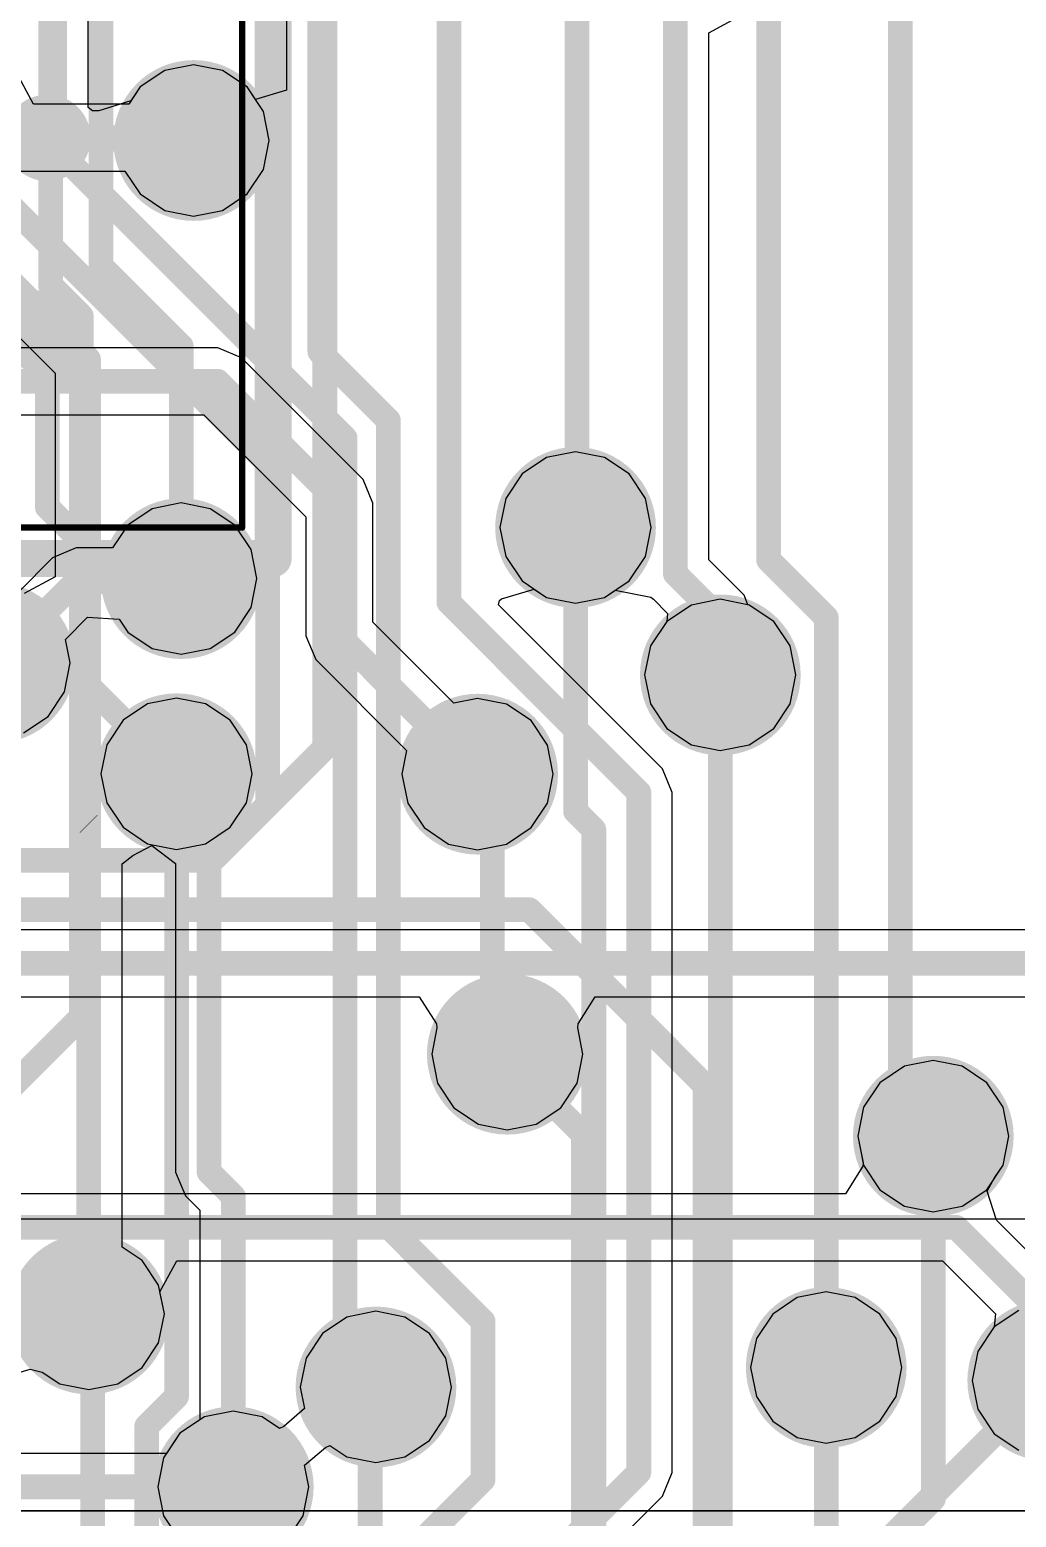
# Model space of a CAD drawing. Header units: millimetres. Extents: x 3.1 to 4.26, y 1.5 to 2.82.
# Drawn here: x 3.9586 to 4.1181, y 1.7864 to 2.0269 of the extents above; entities that cross this region are included whole.
import ezdxf

# ---------------------------------------------------------------- set-up
doc = ezdxf.new("R2010")
doc.units = ezdxf.units.MM
doc.header["$MEASUREMENT"] = 0
for name, color, linetype in [('BottomLayer', 5, 'Continuous'), ('BottomSolder', 6, 'Continuous'), ('Mechanical13', 56, 'Continuous'), ('MidLayer1', 16, 'Continuous'), ('MidLayer2', 76, 'Continuous'), ('TopLayer', 1, 'Continuous'), ('TopOverlay', 2, 'Continuous'), ('TopPaste', 8, 'Continuous'), ('TopSolder', 216, 'Continuous'), ('ViaHoleLayer', 16, 'Continuous')]:
    doc.layers.add(name, color=color, linetype=linetype)

# ---------------------------------------------------------------- blocks, each defined once
blk = doc.blocks.new('21_0735_MXM_9')
at = {"layer": 'TopLayer'}
h = blk.add_hatch(color=1, dxfattribs=at)
edge = h.paths.add_edge_path()
edge.add_arc((-0.125984, -0.125984), 0.007, 0, 360)
h = blk.add_hatch(color=1, dxfattribs=at)
edge = h.paths.add_edge_path()
edge.add_arc((-0.094488, -0.125984), 0.007, 0, 360)
at = {"layer": 'TopPaste'}
h = blk.add_hatch(color=8, dxfattribs=at)
edge = h.paths.add_edge_path()
edge.add_arc((-0.125984, -0.125984), 0.007, 0, 360)
h = blk.add_hatch(color=8, dxfattribs=at)
edge = h.paths.add_edge_path()
edge.add_arc((-0.094488, -0.125984), 0.007, 0, 360)
at = {"layer": 'TopSolder'}
h = blk.add_hatch(color=216, dxfattribs=at)
edge = h.paths.add_edge_path()
edge.add_arc((-0.125984, -0.125984), 0.007, 0, 360)
h = blk.add_hatch(color=216, dxfattribs=at)
edge = h.paths.add_edge_path()
edge.add_arc((-0.094488, -0.125984), 0.007, 0, 360)
at = {"layer": 'Mechanical13', "const_width": 0.001}
for points in [[(-0.1575, 0.1575), (-0.1575, -0.1575)], [(-0.1575, -0.1575), (0.1575, -0.1575)]]:
    blk.add_lwpolyline(points, dxfattribs=at)
at = {"layer": 'Mechanical13', "const_width": 0.0005}
blk.add_lwpolyline([(-0.15775, -0.1575, 1), (-0.15725, -0.1575, 1)], format="xyb", close=True, dxfattribs=at)
blk.add_lwpolyline([(-0.15775, -0.1575, 1), (-0.15725, -0.1575, 1)], format="xyb", close=True, dxfattribs=at)
at = {"layer": 'TopOverlay', "const_width": 0.006}
for points in [[(-0.1625, 0.1625), (-0.1625, -0.1625)], [(-0.1625, -0.1625), (0.1625, -0.1625)]]:
    blk.add_lwpolyline(points, dxfattribs=at)
at = {"layer": 'TopOverlay', "const_width": 0.003}
blk.add_lwpolyline([(-0.164, -0.1625, 1), (-0.161, -0.1625, 1)], format="xyb", close=True, dxfattribs=at)
blk.add_lwpolyline([(-0.164, -0.1625, 1), (-0.161, -0.1625, 1)], format="xyb", close=True, dxfattribs=at)

msp = doc.modelspace()

# ---------------------------------------------------------------- hatches: boundary and pattern name
at = {"layer": 'BottomLayer'}
h = msp.add_hatch(color=5, dxfattribs=at)
edge = h.paths.add_edge_path()
edge.add_arc((3.98508, 2.00903), 0.009, 0, 360)
h = msp.add_hatch(color=5, dxfattribs=at)
edge = h.paths.add_edge_path()
edge.add_arc((4.04685, 1.94646), 0.009, 0, 360)
h = msp.add_hatch(color=5, dxfattribs=at)
edge = h.paths.add_edge_path()
edge.add_arc((3.98307, 1.93819), 0.009, 0, 360)
h = msp.add_hatch(color=5, dxfattribs=at)
edge = h.paths.add_edge_path()
edge.add_arc((3.9529, 1.92455), 0.009, 0, 360)
h = msp.add_hatch(color=5, dxfattribs=at)
edge = h.paths.add_edge_path()
edge.add_arc((4.07027, 1.92262), 0.009, 0, 360)
h = msp.add_hatch(color=5, dxfattribs=at)
edge = h.paths.add_edge_path()
edge.add_arc((3.98231, 1.90664), 0.009, 0, 360)
h = msp.add_hatch(color=5, dxfattribs=at)
edge = h.paths.add_edge_path()
edge.add_arc((4.03101, 1.90657), 0.009, 0, 360)
h = msp.add_hatch(color=5, dxfattribs=at)
edge = h.paths.add_edge_path()
edge.add_arc((4.03581, 1.86129), 0.009, 0, 360)
h = msp.add_hatch(color=5, dxfattribs=at)
edge = h.paths.add_edge_path()
edge.add_arc((4.10472, 1.84803), 0.009, 0, 360)
h = msp.add_hatch(color=5, dxfattribs=at)
edge = h.paths.add_edge_path()
edge.add_arc((3.96811, 1.81929), 0.009, 0, 360)
h = msp.add_hatch(color=5, dxfattribs=at)
edge = h.paths.add_edge_path()
edge.add_arc((4.0874, 1.81063), 0.009, 0, 360)
h = msp.add_hatch(color=5, dxfattribs=at)
edge = h.paths.add_edge_path()
edge.add_arc((4.01457, 1.80748), 0.009, 0, 360)
h = msp.add_hatch(color=5, dxfattribs=at)
edge = h.paths.add_edge_path()
edge.add_arc((4.12323, 1.80855), 0.009, 0, 360)
h = msp.add_hatch(color=5, dxfattribs=at)
edge = h.paths.add_edge_path()
edge.add_arc((3.99149, 1.79134), 0.009, 0, 360)
at = {"layer": 'BottomSolder'}
h = msp.add_hatch(color=6, dxfattribs=at)
edge = h.paths.add_edge_path()
edge.add_arc((3.98508, 2.00903), 0.013, 0, 360)
h = msp.add_hatch(color=6, dxfattribs=at)
edge = h.paths.add_edge_path()
edge.add_arc((4.04685, 1.94646), 0.013, 0, 360)
h = msp.add_hatch(color=6, dxfattribs=at)
edge = h.paths.add_edge_path()
edge.add_arc((3.98307, 1.93819), 0.013, 0, 360)
h = msp.add_hatch(color=6, dxfattribs=at)
edge = h.paths.add_edge_path()
edge.add_arc((3.9529, 1.92455), 0.013, 0, 360)
h = msp.add_hatch(color=6, dxfattribs=at)
edge = h.paths.add_edge_path()
edge.add_arc((4.07027, 1.92262), 0.013, 0, 360)
h = msp.add_hatch(color=6, dxfattribs=at)
edge = h.paths.add_edge_path()
edge.add_arc((3.98231, 1.90664), 0.013, 0, 360)
h = msp.add_hatch(color=6, dxfattribs=at)
edge = h.paths.add_edge_path()
edge.add_arc((4.03101, 1.90657), 0.013, 0, 360)
h = msp.add_hatch(color=6, dxfattribs=at)
edge = h.paths.add_edge_path()
edge.add_arc((4.03581, 1.86129), 0.013, 0, 360)
h = msp.add_hatch(color=6, dxfattribs=at)
edge = h.paths.add_edge_path()
edge.add_arc((4.10472, 1.84803), 0.013, 0, 360)
h = msp.add_hatch(color=6, dxfattribs=at)
edge = h.paths.add_edge_path()
edge.add_arc((3.96811, 1.81929), 0.013, 0, 360)
h = msp.add_hatch(color=6, dxfattribs=at)
edge = h.paths.add_edge_path()
edge.add_arc((4.0874, 1.81063), 0.013, 0, 360)
h = msp.add_hatch(color=6, dxfattribs=at)
edge = h.paths.add_edge_path()
edge.add_arc((4.12323, 1.80855), 0.013, 0, 360)
h = msp.add_hatch(color=6, dxfattribs=at)
edge = h.paths.add_edge_path()
edge.add_arc((4.01457, 1.80748), 0.013, 0, 360)
h = msp.add_hatch(color=6, dxfattribs=at)
edge = h.paths.add_edge_path()
edge.add_arc((3.99149, 1.79134), 0.013, 0, 360)
at = {"layer": 'MidLayer1'}
h = msp.add_hatch(color=16, dxfattribs=at)
edge = h.paths.add_edge_path()
edge.add_arc((3.98508, 2.00903), 0.009, 0, 360)
h = msp.add_hatch(color=16, dxfattribs=at)
edge = h.paths.add_edge_path()
edge.add_arc((4.04685, 1.94646), 0.009, 0, 360)
h = msp.add_hatch(color=16, dxfattribs=at)
edge = h.paths.add_edge_path()
edge.add_arc((3.98307, 1.93819), 0.009, 0, 360)
h = msp.add_hatch(color=16, dxfattribs=at)
edge = h.paths.add_edge_path()
edge.add_arc((3.9529, 1.92455), 0.009, 0, 360)
h = msp.add_hatch(color=16, dxfattribs=at)
edge = h.paths.add_edge_path()
edge.add_arc((4.07027, 1.92262), 0.009, 0, 360)
h = msp.add_hatch(color=16, dxfattribs=at)
edge = h.paths.add_edge_path()
edge.add_arc((3.98231, 1.90664), 0.009, 0, 360)
h = msp.add_hatch(color=16, dxfattribs=at)
edge = h.paths.add_edge_path()
edge.add_arc((4.03101, 1.90657), 0.009, 0, 360)
h = msp.add_hatch(color=16, dxfattribs=at)
edge = h.paths.add_edge_path()
edge.add_arc((4.03581, 1.86129), 0.009, 0, 360)
h = msp.add_hatch(color=16, dxfattribs=at)
edge = h.paths.add_edge_path()
edge.add_arc((4.10472, 1.84803), 0.009, 0, 360)
h = msp.add_hatch(color=16, dxfattribs=at)
edge = h.paths.add_edge_path()
edge.add_arc((3.96811, 1.81929), 0.009, 0, 360)
h = msp.add_hatch(color=16, dxfattribs=at)
edge = h.paths.add_edge_path()
edge.add_arc((4.0874, 1.81063), 0.009, 0, 360)
h = msp.add_hatch(color=16, dxfattribs=at)
edge = h.paths.add_edge_path()
edge.add_arc((4.01457, 1.80748), 0.009, 0, 360)
h = msp.add_hatch(color=16, dxfattribs=at)
edge = h.paths.add_edge_path()
edge.add_arc((4.12323, 1.80855), 0.009, 0, 360)
h = msp.add_hatch(color=16, dxfattribs=at)
edge = h.paths.add_edge_path()
edge.add_arc((3.99149, 1.79134), 0.009, 0, 360)
at = {"layer": 'MidLayer2'}
h = msp.add_hatch(color=76, dxfattribs=at)
edge = h.paths.add_edge_path()
edge.add_arc((3.98508, 2.00903), 0.009, 0, 360)
h = msp.add_hatch(color=76, dxfattribs=at)
edge = h.paths.add_edge_path()
edge.add_arc((4.04685, 1.94646), 0.009, 0, 360)
h = msp.add_hatch(color=76, dxfattribs=at)
edge = h.paths.add_edge_path()
edge.add_arc((3.98307, 1.93819), 0.009, 0, 360)
h = msp.add_hatch(color=76, dxfattribs=at)
edge = h.paths.add_edge_path()
edge.add_arc((3.9529, 1.92455), 0.009, 0, 360)
h = msp.add_hatch(color=76, dxfattribs=at)
edge = h.paths.add_edge_path()
edge.add_arc((4.07027, 1.92262), 0.009, 0, 360)
h = msp.add_hatch(color=76, dxfattribs=at)
edge = h.paths.add_edge_path()
edge.add_arc((3.98231, 1.90664), 0.009, 0, 360)
h = msp.add_hatch(color=76, dxfattribs=at)
edge = h.paths.add_edge_path()
edge.add_arc((4.03101, 1.90657), 0.009, 0, 360)
h = msp.add_hatch(color=76, dxfattribs=at)
edge = h.paths.add_edge_path()
edge.add_arc((4.03581, 1.86129), 0.009, 0, 360)
h = msp.add_hatch(color=76, dxfattribs=at)
edge = h.paths.add_edge_path()
edge.add_arc((4.10472, 1.84803), 0.009, 0, 360)
h = msp.add_hatch(color=76, dxfattribs=at)
edge = h.paths.add_edge_path()
edge.add_arc((3.96811, 1.81929), 0.009, 0, 360)
h = msp.add_hatch(color=76, dxfattribs=at)
edge = h.paths.add_edge_path()
edge.add_arc((4.0874, 1.81063), 0.009, 0, 360)
h = msp.add_hatch(color=76, dxfattribs=at)
edge = h.paths.add_edge_path()
edge.add_arc((4.01457, 1.80748), 0.009, 0, 360)
h = msp.add_hatch(color=76, dxfattribs=at)
edge = h.paths.add_edge_path()
edge.add_arc((4.12323, 1.80855), 0.009, 0, 360)
h = msp.add_hatch(color=76, dxfattribs=at)
edge = h.paths.add_edge_path()
edge.add_arc((3.99149, 1.79134), 0.009, 0, 360)
at = {"layer": 'TopLayer'}
h = msp.add_hatch(color=1, dxfattribs=at)
edge = h.paths.add_edge_path()
edge.add_arc((3.98508, 2.00903), 0.009, 0, 360)
h = msp.add_hatch(color=1, dxfattribs=at)
edge = h.paths.add_edge_path()
edge.add_arc((4.04685, 1.94646), 0.009, 0, 360)
h = msp.add_hatch(color=1, dxfattribs=at)
edge = h.paths.add_edge_path()
edge.add_arc((3.98307, 1.93819), 0.009, 0, 360)
h = msp.add_hatch(color=1, dxfattribs=at)
edge = h.paths.add_edge_path()
edge.add_arc((3.9529, 1.92455), 0.009, 0, 360)
h = msp.add_hatch(color=1, dxfattribs=at)
edge = h.paths.add_edge_path()
edge.add_arc((4.07027, 1.92262), 0.009, 0, 360)
h = msp.add_hatch(color=1, dxfattribs=at)
edge = h.paths.add_edge_path()
edge.add_arc((3.98231, 1.90664), 0.009, 0, 360)
h = msp.add_hatch(color=1, dxfattribs=at)
edge = h.paths.add_edge_path()
edge.add_arc((4.03101, 1.90657), 0.009, 0, 360)
h = msp.add_hatch(color=1, dxfattribs=at)
edge = h.paths.add_edge_path()
edge.add_arc((4.03581, 1.86129), 0.009, 0, 360)
h = msp.add_hatch(color=1, dxfattribs=at)
edge = h.paths.add_edge_path()
edge.add_arc((4.10472, 1.84803), 0.009, 0, 360)
h = msp.add_hatch(color=1, dxfattribs=at)
edge = h.paths.add_edge_path()
edge.add_arc((3.96811, 1.81929), 0.009, 0, 360)
h = msp.add_hatch(color=1, dxfattribs=at)
edge = h.paths.add_edge_path()
edge.add_arc((4.0874, 1.81063), 0.009, 0, 360)
h = msp.add_hatch(color=1, dxfattribs=at)
edge = h.paths.add_edge_path()
edge.add_arc((4.01457, 1.80748), 0.009, 0, 360)
h = msp.add_hatch(color=1, dxfattribs=at)
edge = h.paths.add_edge_path()
edge.add_arc((4.12323, 1.80855), 0.009, 0, 360)
h = msp.add_hatch(color=1, dxfattribs=at)
edge = h.paths.add_edge_path()
edge.add_arc((3.99149, 1.79134), 0.009, 0, 360)
at = {"layer": 'TopSolder'}
h = msp.add_hatch(color=216, dxfattribs=at)
edge = h.paths.add_edge_path()
edge.add_arc((3.98508, 2.00903), 0.013, 0, 360)
h = msp.add_hatch(color=216, dxfattribs=at)
edge = h.paths.add_edge_path()
edge.add_arc((4.04685, 1.94646), 0.013, 0, 360)
h = msp.add_hatch(color=216, dxfattribs=at)
edge = h.paths.add_edge_path()
edge.add_arc((3.98307, 1.93819), 0.013, 0, 360)
h = msp.add_hatch(color=216, dxfattribs=at)
edge = h.paths.add_edge_path()
edge.add_arc((3.9529, 1.92455), 0.013, 0, 360)
h = msp.add_hatch(color=216, dxfattribs=at)
edge = h.paths.add_edge_path()
edge.add_arc((4.07027, 1.92262), 0.013, 0, 360)
h = msp.add_hatch(color=216, dxfattribs=at)
edge = h.paths.add_edge_path()
edge.add_arc((3.98231, 1.90664), 0.013, 0, 360)
h = msp.add_hatch(color=216, dxfattribs=at)
edge = h.paths.add_edge_path()
edge.add_arc((4.03101, 1.90657), 0.013, 0, 360)
h = msp.add_hatch(color=216, dxfattribs=at)
edge = h.paths.add_edge_path()
edge.add_arc((4.03581, 1.86129), 0.013, 0, 360)
h = msp.add_hatch(color=216, dxfattribs=at)
edge = h.paths.add_edge_path()
edge.add_arc((4.10472, 1.84803), 0.013, 0, 360)
h = msp.add_hatch(color=216, dxfattribs=at)
edge = h.paths.add_edge_path()
edge.add_arc((3.96811, 1.81929), 0.013, 0, 360)
h = msp.add_hatch(color=216, dxfattribs=at)
edge = h.paths.add_edge_path()
edge.add_arc((4.0874, 1.81063), 0.013, 0, 360)
h = msp.add_hatch(color=216, dxfattribs=at)
edge = h.paths.add_edge_path()
edge.add_arc((4.12323, 1.80855), 0.013, 0, 360)
h = msp.add_hatch(color=216, dxfattribs=at)
edge = h.paths.add_edge_path()
edge.add_arc((4.01457, 1.80748), 0.013, 0, 360)
h = msp.add_hatch(color=216, dxfattribs=at)
edge = h.paths.add_edge_path()
edge.add_arc((3.99149, 1.79134), 0.013, 0, 360)
at = {"layer": 'ViaHoleLayer'}
h = msp.add_hatch(color=16, dxfattribs=at)
edge = h.paths.add_edge_path()
edge.add_arc((3.98508, 2.00903), 0.004, 0, 360)
h = msp.add_hatch(color=16, dxfattribs=at)
edge = h.paths.add_edge_path()
edge.add_arc((4.04685, 1.94646), 0.004, 0, 360)
h = msp.add_hatch(color=16, dxfattribs=at)
edge = h.paths.add_edge_path()
edge.add_arc((3.98307, 1.93819), 0.004, 0, 360)
h = msp.add_hatch(color=16, dxfattribs=at)
edge = h.paths.add_edge_path()
edge.add_arc((4.07027, 1.92262), 0.004, 0, 360)
h = msp.add_hatch(color=16, dxfattribs=at)
edge = h.paths.add_edge_path()
edge.add_arc((3.98231, 1.90664), 0.004, 0, 360)
h = msp.add_hatch(color=16, dxfattribs=at)
edge = h.paths.add_edge_path()
edge.add_arc((4.03101, 1.90657), 0.004, 0, 360)
h = msp.add_hatch(color=16, dxfattribs=at)
edge = h.paths.add_edge_path()
edge.add_arc((4.03581, 1.86129), 0.004, 0, 360)
h = msp.add_hatch(color=16, dxfattribs=at)
edge = h.paths.add_edge_path()
edge.add_arc((4.10472, 1.84803), 0.004, 0, 360)
h = msp.add_hatch(color=16, dxfattribs=at)
edge = h.paths.add_edge_path()
edge.add_arc((3.96811, 1.81929), 0.004, 0, 360)
h = msp.add_hatch(color=16, dxfattribs=at)
edge = h.paths.add_edge_path()
edge.add_arc((4.0874, 1.81063), 0.004, 0, 360)
h = msp.add_hatch(color=16, dxfattribs=at)
edge = h.paths.add_edge_path()
edge.add_arc((4.01457, 1.80748), 0.004, 0, 360)
h = msp.add_hatch(color=16, dxfattribs=at)
edge = h.paths.add_edge_path()
edge.add_arc((3.99149, 1.79134), 0.004, 0, 360)

# ---------------------------------------------------------------- linework, layer by layer
at = {"layer": 'BottomLayer'}
for p, q in [((3.33945, 1.83468), (4.20559, 1.83468)), ((4.20559, 1.78744), (3.33945, 1.78744)), ((3.37882, 1.78744), (4.16622, 1.78744))]:
    msp.add_line(p, q, dxfattribs=at)
at = {"layer": 'BottomLayer', "const_width": 0.004}
for points in [[(3.97008, 1.98877), (3.97008, 2.23543)], [(4.09939, 1.85039), (4.09939, 2.17237)], [(3.96193, 1.98561), (3.96193, 2.0991)], [(4.0063, 1.91082), (4.0063, 2.05475)], [(3.97008, 1.98877), (3.98307, 1.97578)], [(3.96193, 1.98561), (3.9669, 1.98064)], [(3.9669, 1.93386), (3.9669, 1.98064)], [(3.98307, 1.93819), (3.98307, 1.97578)], [(3.9669, 1.92205), (3.9669, 1.93386)], [(3.9669, 1.92205), (3.98231, 1.90664)], [(3.98811, 1.89264), (4.0063, 1.91082)], [(3.93965, 1.89264), (3.98811, 1.89264)], [(3.91693, 1.88465), (4.03937, 1.88465)], [(4.03937, 1.88465), (4.0678, 1.85622)], [(4.03581, 1.86064), (4.03581, 1.86129)], [(4.03581, 1.86064), (4.04811, 1.84835)], [(4.0678, 1.69), (4.0678, 1.85622)], [(4.09939, 1.85039), (4.10175, 1.84803)], [(4.04811, 1.69), (4.04811, 1.84835)], [(4.10175, 1.84803), (4.10472, 1.84803)], [(3.96811, 1.81929), (3.96874, 1.81866)], [(3.96874, 1.69063), (3.96874, 1.81866)], [(4.0874, 1.69008), (4.0874, 1.81063)], [(4.01363, 1.80654), (4.01457, 1.80748)], [(4.09803, 1.78335), (4.12323, 1.80855)], [(4.01363, 1.69489), (4.01363, 1.80654)]]:
    msp.add_lwpolyline(points, dxfattribs=at)
at = {"layer": 'BottomLayer', "const_width": 0.002}
for points in [[(3.96908, 1.98877, 1), (3.97108, 1.98877, 1)], [(3.96908, 1.98877, 1), (3.97108, 1.98877, 1)], [(3.96093, 1.98561, 1), (3.96293, 1.98561, 1)], [(3.96093, 1.98561, 1), (3.96293, 1.98561, 1)], [(3.9659, 1.98064, 1), (3.9679, 1.98064, 1)], [(3.9659, 1.98064, 1), (3.9679, 1.98064, 1)], [(3.98207, 1.97578, 1), (3.98407, 1.97578, 1)], [(3.98207, 1.97578, 1), (3.98407, 1.97578, 1)], [(3.98207, 1.93819, 1), (3.98407, 1.93819, 1)], [(3.9659, 1.93386, 1), (3.9679, 1.93386, 1)], [(3.9659, 1.93386, 1), (3.9679, 1.93386, 1)], [(3.9659, 1.92205, 1), (3.9679, 1.92205, 1)], [(3.9659, 1.92205, 1), (3.9679, 1.92205, 1)], [(4.0053, 1.91082, 1), (4.0073, 1.91082, 1)], [(4.0053, 1.91082, 1), (4.0073, 1.91082, 1)], [(3.98131, 1.90664, 1), (3.98331, 1.90664, 1)], [(3.98711, 1.89264, 1), (3.98911, 1.89264, 1)], [(3.98711, 1.89264, 1), (3.98911, 1.89264, 1)], [(4.03837, 1.88465, 1), (4.04037, 1.88465, 1)], [(4.03837, 1.88465, 1), (4.04037, 1.88465, 1)], [(4.03481, 1.86129, 1), (4.03681, 1.86129, 1)], [(4.03481, 1.86064, 1), (4.03681, 1.86064, 1)], [(4.03481, 1.86064, 1), (4.03681, 1.86064, 1)], [(4.0668, 1.85622, 1), (4.0688, 1.85622, 1)], [(4.0668, 1.85622, 1), (4.0688, 1.85622, 1)], [(4.09839, 1.85039, 1), (4.10039, 1.85039, 1)], [(4.09839, 1.85039, 1), (4.10039, 1.85039, 1)], [(4.04711, 1.84835, 1), (4.04911, 1.84835, 1)], [(4.04711, 1.84835, 1), (4.04911, 1.84835, 1)], [(4.10075, 1.84803, 1), (4.10275, 1.84803, 1)], [(4.10075, 1.84803, 1), (4.10275, 1.84803, 1)], [(4.10372, 1.84803, 1), (4.10572, 1.84803, 1)], [(3.96711, 1.81929, 1), (3.96911, 1.81929, 1)], [(3.96774, 1.81866, 1), (3.96974, 1.81866, 1)], [(3.96774, 1.81866, 1), (3.96974, 1.81866, 1)], [(4.0864, 1.81063, 1), (4.0884, 1.81063, 1)], [(4.01357, 1.80748, 1), (4.01557, 1.80748, 1)], [(4.01263, 1.80654, 1), (4.01463, 1.80654, 1)], [(4.01263, 1.80654, 1), (4.01463, 1.80654, 1)]]:
    msp.add_lwpolyline(points, format="xyb", close=True, dxfattribs=at)
at = {"layer": 'MidLayer1'}
for p, q in [((3.9804, 2.02034), (3.97643, 2.01768)), ((3.98508, 2.02127), (3.9804, 2.02034)), ((3.98976, 2.02034), (3.98508, 2.02127)), ((3.99373, 2.01768), (3.98976, 2.02034)), ((3.95915, 2.0149), (3.95648, 2.0199)), ((3.97643, 2.01768), (3.97457, 2.0149)), ((3.99638, 2.01371), (3.99373, 2.01768)), ((3.97457, 2.0149), (3.95915, 2.0149)), ((3.99731, 2.00903), (3.99638, 2.01371)), ((3.99638, 2.00435), (3.99731, 2.00903)), ((3.92743, 2.00408), (3.97396, 2.00408)), ((3.97396, 2.00408), (3.97643, 2.00038)), ((3.99373, 2.00038), (3.99638, 2.00435)), ((3.97643, 2.00038), (3.9804, 1.99773)), ((3.98976, 1.99773), (3.99373, 2.00038)), ((3.9804, 1.99773), (3.98508, 1.9968)), ((3.98508, 1.9968), (3.98976, 1.99773)), ((3.98898, 1.97549), (3.92682, 1.97549)), ((3.9928, 1.97391), (3.98898, 1.97549)), ((3.98898, 1.97549), (3.98898, 1.97549)), ((4.01248, 1.95423), (3.9928, 1.97391)), ((3.93857, 1.96467), (3.98673, 1.96467)), ((3.98673, 1.96467), (4.00324, 1.94816)), ((4.04685, 1.95869), (4.04217, 1.95776)), ((4.05153, 1.95776), (4.04685, 1.95869)), ((4.04217, 1.95776), (4.0382, 1.95511)), ((4.0555, 1.95511), (4.05153, 1.95776)), ((4.01406, 1.9504), (4.01248, 1.95423)), ((4.01248, 1.95423), (4.01248, 1.95423)), ((4.0382, 1.95511), (4.03555, 1.95114)), ((4.05815, 1.95114), (4.0555, 1.95511)), ((4.03555, 1.95114), (4.03462, 1.94646)), ((4.05909, 1.94646), (4.05815, 1.95114)), ((3.97839, 1.94949), (3.97442, 1.94684)), ((3.98307, 1.95042), (3.97839, 1.94949)), ((3.98775, 1.94949), (3.98307, 1.95042)), ((3.99172, 1.94684), (3.98775, 1.94949)), ((4.01406, 1.93117), (4.01406, 1.9504)), ((3.97442, 1.94684), (3.97194, 1.94314)), ((3.99437, 1.94287), (3.99172, 1.94684)), ((4.00324, 1.94816), (4.00324, 1.92893)), ((4.03462, 1.94646), (4.03555, 1.94177)), ((4.05815, 1.94177), (4.05909, 1.94646)), ((3.96224, 1.94155), (3.95672, 1.93602)), ((3.96607, 1.94314), (3.96224, 1.94155)), ((3.96224, 1.94155), (3.96224, 1.94155)), ((3.97194, 1.94314), (3.96607, 1.94314)), ((3.99531, 1.93819), (3.99437, 1.94287)), ((4.03555, 1.94177), (4.0382, 1.93781)), ((4.0555, 1.93781), (4.05815, 1.94177)), ((3.99437, 1.93351), (3.99531, 1.93819)), ((4.0382, 1.93781), (4.04217, 1.93515)), ((4.05153, 1.93515), (4.0555, 1.93781)), ((4.04217, 1.93515), (4.04685, 1.93422)), ((4.04685, 1.93422), (4.05153, 1.93515)), ((4.06559, 1.93392), (4.06162, 1.93127)), ((4.07027, 1.93485), (4.06559, 1.93392)), ((4.07495, 1.93392), (4.07027, 1.93485)), ((4.07892, 1.93127), (4.07495, 1.93392)), ((3.96437, 1.92837), (3.96793, 1.93193)), ((3.96793, 1.93193), (3.97303, 1.93162)), ((3.97303, 1.93162), (3.97442, 1.92954)), ((3.99172, 1.92954), (3.99437, 1.93351)), ((3.97442, 1.92954), (3.97839, 1.92689)), ((3.98775, 1.92689), (3.99172, 1.92954)), ((4.00324, 1.92893), (4.00324, 1.92893)), ((4.00324, 1.92893), (4.00482, 1.9251)), ((4.02718, 1.91805), (4.01406, 1.93117)), ((4.06162, 1.93127), (4.05896, 1.9273)), ((4.08157, 1.9273), (4.07892, 1.93127)), ((3.96513, 1.92455), (3.96437, 1.92837)), ((3.97839, 1.92689), (3.98307, 1.92595)), ((3.98307, 1.92595), (3.98775, 1.92689)), ((4.05896, 1.9273), (4.05803, 1.92262)), ((4.0825, 1.92262), (4.08157, 1.9273)), ((3.9642, 1.91987), (3.96513, 1.92455)), ((4.00482, 1.9251), (4.01953, 1.9104)), ((4.05803, 1.92262), (4.05896, 1.91793)), ((4.08157, 1.91793), (4.0825, 1.92262)), ((3.96155, 1.9159), (3.9642, 1.91987)), ((3.97763, 1.91794), (3.97366, 1.91529)), ((3.98231, 1.91887), (3.97763, 1.91794)), ((3.98699, 1.91794), (3.98231, 1.91887)), ((3.99096, 1.91529), (3.98699, 1.91794)), ((4.03101, 1.91881), (4.02718, 1.91805)), ((4.03569, 1.91788), (4.03101, 1.91881)), ((4.03966, 1.91523), (4.03569, 1.91788)), ((4.05896, 1.91793), (4.06162, 1.91397)), ((4.07892, 1.91397), (4.08157, 1.91793)), ((3.95758, 1.91325), (3.96155, 1.9159)), ((3.97366, 1.91529), (3.97101, 1.91132)), ((3.99362, 1.91132), (3.99096, 1.91529)), ((4.04231, 1.91126), (4.03966, 1.91523)), ((4.06162, 1.91397), (4.06559, 1.91131)), ((4.07495, 1.91131), (4.07892, 1.91397)), ((3.97101, 1.91132), (3.97008, 1.90664)), ((3.99455, 1.90664), (3.99362, 1.91132)), ((4.01953, 1.9104), (4.01877, 1.90657)), ((4.04324, 1.90657), (4.04231, 1.91126)), ((4.06559, 1.91131), (4.07027, 1.91038)), ((4.07027, 1.91038), (4.07495, 1.91131)), ((3.97008, 1.90664), (3.97101, 1.90195)), ((3.99362, 1.90195), (3.99455, 1.90664)), ((4.01877, 1.90657), (4.0197, 1.90189)), ((4.04231, 1.90189), (4.04324, 1.90657)), ((3.97101, 1.90195), (3.97366, 1.89799)), ((3.99096, 1.89799), (3.99362, 1.90195)), ((4.0197, 1.90189), (4.02235, 1.89792)), ((4.03966, 1.89792), (4.04231, 1.90189)), ((3.97366, 1.89799), (3.97763, 1.89533)), ((3.98699, 1.89533), (3.99096, 1.89799)), ((4.02235, 1.89792), (4.02632, 1.89527)), ((4.03569, 1.89527), (4.03966, 1.89792)), ((3.97763, 1.89533), (3.98231, 1.8944)), ((3.98231, 1.8944), (3.98699, 1.89533)), ((4.02632, 1.89527), (4.03101, 1.89434)), ((4.03101, 1.89434), (4.03569, 1.89527)), ((4.13013, 1.8814), (3.94213, 1.8814)), ((3.94437, 1.87057), (4.02157, 1.87057)), ((4.02157, 1.87057), (4.02437, 1.86618)), ((4.04725, 1.86618), (4.05005, 1.87057)), ((4.05005, 1.87057), (4.13013, 1.87057)), ((4.02443, 1.86557), (4.02358, 1.86129)), ((4.02437, 1.86618), (4.02443, 1.86557)), ((4.0472, 1.86557), (4.04725, 1.86618)), ((4.04805, 1.86129), (4.0472, 1.86557)), ((4.02358, 1.86129), (4.02451, 1.85661)), ((4.04712, 1.85661), (4.04805, 1.86129)), ((4.10004, 1.85934), (4.09607, 1.85668)), ((4.10472, 1.86027), (4.10004, 1.85934)), ((4.10941, 1.85934), (4.10472, 1.86027)), ((4.11338, 1.85668), (4.10941, 1.85934)), ((4.02451, 1.85661), (4.02716, 1.85264)), ((4.04446, 1.85264), (4.04712, 1.85661)), ((4.09607, 1.85668), (4.09342, 1.85271)), ((4.11603, 1.85271), (4.11338, 1.85668)), ((4.02716, 1.85264), (4.03113, 1.84998)), ((4.04049, 1.84998), (4.04446, 1.85264)), ((4.09342, 1.85271), (4.09249, 1.84803)), ((4.11696, 1.84803), (4.11603, 1.85271)), ((4.03113, 1.84998), (4.03581, 1.84905)), ((4.03581, 1.84905), (4.04049, 1.84998)), ((4.09249, 1.84803), (4.09335, 1.8437)), ((4.11603, 1.84335), (4.11696, 1.84803)), ((4.09332, 1.8432), (4.09051, 1.8387)), ((4.09335, 1.8437), (4.09332, 1.8432)), ((4.11464, 1.84128), (4.11603, 1.84335)), ((4.11344, 1.83917), (4.11464, 1.84128)), ((4.09051, 1.8387), (3.94058, 1.8387)), ((4.11496, 1.83443), (4.11344, 1.83917)), ((4.12981, 1.81957), (4.11496, 1.83443)), ((3.97963, 1.82288), (3.98236, 1.82788)), ((3.98236, 1.82788), (4.1062, 1.82788)), ((4.1062, 1.82788), (4.11478, 1.8193)), ((3.98035, 1.81929), (3.97963, 1.82288)), ((4.08272, 1.82193), (4.07875, 1.81928)), ((4.0874, 1.82286), (4.08272, 1.82193)), ((4.09208, 1.82193), (4.0874, 1.82286)), ((4.09605, 1.81928), (4.09208, 1.82193)), ((3.97941, 1.81461), (3.98035, 1.81929)), ((4.00988, 1.81878), (4.00592, 1.81613)), ((4.01457, 1.81972), (4.00988, 1.81878)), ((4.01925, 1.81878), (4.01457, 1.81972)), ((4.02322, 1.81613), (4.01925, 1.81878)), ((4.07875, 1.81928), (4.0761, 1.81531)), ((4.09871, 1.81531), (4.09605, 1.81928)), ((4.11478, 1.8193), (4.11458, 1.8172)), ((4.00592, 1.81613), (4.00326, 1.81216)), ((4.02587, 1.81216), (4.02322, 1.81613)), ((4.11458, 1.8172), (4.11192, 1.81323)), ((3.97676, 1.81064), (3.97941, 1.81461)), ((4.0761, 1.81531), (4.07517, 1.81063)), ((4.09964, 1.81063), (4.09871, 1.81531)), ((4.00326, 1.81216), (4.00233, 1.80748)), ((4.0268, 1.80748), (4.02587, 1.81216)), ((4.11192, 1.81323), (4.11099, 1.80855)), ((3.95448, 1.8091), (3.95861, 1.81038)), ((3.95861, 1.81038), (3.96057, 1.8099)), ((3.96057, 1.8099), (3.96343, 1.80799)), ((3.97279, 1.80799), (3.97676, 1.81064)), ((4.07517, 1.81063), (4.0761, 1.80595)), ((4.09871, 1.80595), (4.09964, 1.81063)), ((3.96343, 1.80799), (3.96811, 1.80706)), ((3.96811, 1.80706), (3.97279, 1.80799)), ((4.00233, 1.80748), (4.00303, 1.80399)), ((4.02587, 1.8028), (4.0268, 1.80748)), ((4.11099, 1.80855), (4.11192, 1.80387)), ((4.00303, 1.80399), (3.99965, 1.80111)), ((4.0761, 1.80595), (4.07875, 1.80198)), ((4.09605, 1.80198), (4.09871, 1.80595)), ((4.11192, 1.80387), (4.11458, 1.7999)), ((3.98681, 1.80264), (3.98284, 1.79999)), ((3.99149, 1.80357), (3.98681, 1.80264)), ((3.99618, 1.80264), (3.99149, 1.80357)), ((3.99895, 1.80079), (3.99618, 1.80264)), ((4.02322, 1.79883), (4.02587, 1.8028)), ((4.07875, 1.80198), (4.08272, 1.79933)), ((4.09208, 1.79933), (4.09605, 1.80198)), ((3.98284, 1.79999), (3.98068, 1.79675)), ((3.99965, 1.80111), (3.99895, 1.80079)), ((4.08272, 1.79933), (4.0874, 1.79839)), ((4.0874, 1.79839), (4.09208, 1.79933)), ((4.11458, 1.7999), (4.11855, 1.79725)), ((3.98068, 1.79675), (3.88708, 1.79675)), ((4.00303, 1.79483), (4.00641, 1.79771)), ((4.00641, 1.79771), (4.00711, 1.79803)), ((4.00711, 1.79803), (4.00988, 1.79618)), ((4.01925, 1.79618), (4.02322, 1.79883)), ((4.00373, 1.79134), (4.00303, 1.79483)), ((4.00988, 1.79618), (4.01457, 1.79525)), ((4.01457, 1.79525), (4.01925, 1.79618)), ((4.0028, 1.78666), (4.00373, 1.79134)), ((4.00014, 1.78269), (4.0028, 1.78666))]:
    msp.add_line(p, q, dxfattribs=at)
at = {"layer": 'MidLayer1', "const_width": 0.004}
for points in [[(3.88708, 2.00949), (3.98462, 2.00949)], [(3.98462, 2.00949), (3.98508, 2.00903)], [(3.92682, 1.97008), (3.98898, 1.97008)], [(3.98898, 1.97008), (4.00865, 1.9504)], [(4.00865, 1.92893), (4.00865, 1.9504)], [(3.9529, 1.92455), (3.96607, 1.93772)], [(3.96607, 1.93772), (3.98261, 1.93772)], [(3.98261, 1.93772), (3.98307, 1.93819)], [(4.00865, 1.92893), (4.03101, 1.90657)], [(3.94213, 1.87598), (4.14094, 1.87598)], [(3.94058, 1.83329), (4.10844, 1.83329)], [(4.10844, 1.83329), (4.12598, 1.81575)], [(3.74149, 1.79134), (3.99149, 1.79134)]]:
    msp.add_lwpolyline(points, dxfattribs=at)
at = {"layer": 'MidLayer1', "const_width": 0.002}
for points in [[(3.98362, 2.00949, 1), (3.98562, 2.00949, 1)], [(3.98362, 2.00949, 1), (3.98562, 2.00949, 1)], [(3.98408, 2.00903, 1), (3.98608, 2.00903, 1)], [(3.98798, 1.97008, 1), (3.98998, 1.97008, 1)], [(3.98798, 1.97008, 1), (3.98998, 1.97008, 1)], [(4.00765, 1.9504, 1), (4.00965, 1.9504, 1)], [(4.00765, 1.9504, 1), (4.00965, 1.9504, 1)], [(3.96507, 1.93772, 1), (3.96707, 1.93772, 1)], [(3.96507, 1.93772, 1), (3.96707, 1.93772, 1)], [(3.98161, 1.93772, 1), (3.98361, 1.93772, 1)], [(3.98161, 1.93772, 1), (3.98361, 1.93772, 1)], [(3.98207, 1.93819, 1), (3.98407, 1.93819, 1)], [(4.00765, 1.92893, 1), (4.00965, 1.92893, 1)], [(4.00765, 1.92893, 1), (4.00965, 1.92893, 1)], [(4.03001, 1.90657, 1), (4.03201, 1.90657, 1)], [(4.10744, 1.83329, 1), (4.10944, 1.83329, 1)], [(4.10744, 1.83329, 1), (4.10944, 1.83329, 1)], [(3.99049, 1.79134, 1), (3.99249, 1.79134, 1)]]:
    msp.add_lwpolyline(points, format="xyb", close=True, dxfattribs=at)
at = {"layer": 'MidLayer2'}
for p, q in [((4.00008, 2.14044), (4.00008, 2.01718)), ((3.96801, 2.01434), (3.96801, 2.06693)), ((4.0684, 2.02645), (4.07339, 2.02913)), ((4.0684, 1.94122), (4.0684, 2.02645)), ((3.9804, 2.02034), (3.97643, 2.01768)), ((3.98508, 2.02127), (3.9804, 2.02034)), ((3.98976, 2.02034), (3.98508, 2.02127)), ((3.99373, 2.01768), (3.98976, 2.02034)), ((3.97643, 2.01768), (3.97494, 2.01545)), ((3.99508, 2.01566), (3.99373, 2.01768)), ((4.00008, 2.01718), (3.99508, 2.01566)), ((3.9687, 2.01383), (3.96801, 2.01434)), ((3.96975, 2.01381), (3.9687, 2.01383)), ((3.97494, 2.01545), (3.96975, 2.01381)), ((3.92114, 2.01293), (3.96266, 1.97142)), ((3.96266, 1.97142), (3.96266, 1.93847)), ((4.0741, 1.93553), (4.0684, 1.94122)), ((3.96266, 1.93847), (3.95766, 1.9358)), ((4.03486, 1.93492), (4.04018, 1.93648)), ((4.04018, 1.93648), (4.04217, 1.93515)), ((4.05153, 1.93515), (4.05327, 1.93631)), ((4.05327, 1.93631), (4.05904, 1.93517)), ((4.0344, 1.93396), (4.03457, 1.93467)), ((4.06091, 1.90744), (4.0344, 1.93396)), ((4.03457, 1.93467), (4.03486, 1.93492)), ((4.04217, 1.93515), (4.04685, 1.93422)), ((4.04685, 1.93422), (4.05153, 1.93515)), ((4.05904, 1.93517), (4.05944, 1.93488)), ((4.05944, 1.93488), (4.06175, 1.93257)), ((4.07474, 1.93396), (4.0741, 1.93553)), ((4.0741, 1.93553), (4.0741, 1.93553)), ((4.07495, 1.93392), (4.07474, 1.93396)), ((4.07892, 1.93127), (4.07495, 1.93392)), ((4.06175, 1.93257), (4.06162, 1.93127)), ((4.06162, 1.93127), (4.05896, 1.9273)), ((4.08157, 1.9273), (4.07892, 1.93127)), ((4.05896, 1.9273), (4.05803, 1.92262)), ((4.0825, 1.92262), (4.08157, 1.9273)), ((4.05803, 1.92262), (4.05896, 1.91793)), ((4.08157, 1.91793), (4.0825, 1.92262)), ((4.05896, 1.91793), (4.06162, 1.91397)), ((4.07892, 1.91397), (4.08157, 1.91793)), ((4.06162, 1.91397), (4.06559, 1.91131)), ((4.07495, 1.91131), (4.07892, 1.91397)), ((4.06559, 1.91131), (4.07027, 1.91038)), ((4.07027, 1.91038), (4.07495, 1.91131)), ((4.0625, 1.90362), (4.06091, 1.90744)), ((4.06091, 1.90744), (4.06091, 1.90744)), ((4.0625, 1.79367), (4.0625, 1.90362)), ((3.97352, 1.89206), (3.97522, 1.89342)), ((3.97522, 1.89342), (3.97832, 1.89505)), ((3.97832, 1.89505), (3.98216, 1.8921)), ((3.97352, 1.83011), (3.97352, 1.89206)), ((3.98216, 1.8921), (3.98216, 1.8921)), ((3.98216, 1.8921), (3.98216, 1.84223)), ((4.10004, 1.85934), (4.09607, 1.85668)), ((4.10472, 1.86027), (4.10004, 1.85934)), ((4.10941, 1.85934), (4.10472, 1.86027)), ((4.11338, 1.85668), (4.10941, 1.85934)), ((4.09607, 1.85668), (4.09342, 1.85271)), ((4.11603, 1.85271), (4.11338, 1.85668)), ((4.09342, 1.85271), (4.09249, 1.84803)), ((4.11696, 1.84803), (4.11603, 1.85271)), ((4.09249, 1.84803), (4.09342, 1.84335)), ((4.11603, 1.84335), (4.11696, 1.84803)), ((4.09342, 1.84335), (4.09607, 1.83938)), ((4.11338, 1.83938), (4.11603, 1.84335)), ((3.98216, 1.84223), (3.98216, 1.84223)), ((3.98216, 1.84223), (3.98375, 1.83841)), ((3.98375, 1.83841), (3.98608, 1.83607)), ((4.09607, 1.83938), (4.10004, 1.83673)), ((4.10941, 1.83673), (4.11338, 1.83938)), ((3.98608, 1.83607), (3.98608, 1.80215)), ((4.10004, 1.83673), (4.10472, 1.8358)), ((4.10472, 1.8358), (4.10941, 1.83673)), ((3.97676, 1.82794), (3.97352, 1.83011)), ((3.97941, 1.82397), (3.97676, 1.82794)), ((3.98035, 1.81929), (3.97941, 1.82397)), ((4.08272, 1.82193), (4.07875, 1.81928)), ((4.0874, 1.82286), (4.08272, 1.82193)), ((4.09208, 1.82193), (4.0874, 1.82286)), ((4.09605, 1.81928), (4.09208, 1.82193)), ((3.97941, 1.81461), (3.98035, 1.81929)), ((4.07875, 1.81928), (4.0761, 1.81531)), ((4.09871, 1.81531), (4.09605, 1.81928)), ((4.11855, 1.81985), (4.11458, 1.8172)), ((4.11458, 1.8172), (4.11192, 1.81323)), ((3.97676, 1.81064), (3.97941, 1.81461)), ((4.0761, 1.81531), (4.07517, 1.81063)), ((4.09964, 1.81063), (4.09871, 1.81531)), ((4.11192, 1.81323), (4.11099, 1.80855)), ((3.95448, 1.8091), (3.95861, 1.81038)), ((3.95861, 1.81038), (3.96057, 1.8099)), ((3.96057, 1.8099), (3.96343, 1.80799)), ((3.97279, 1.80799), (3.97676, 1.81064)), ((4.07517, 1.81063), (4.0761, 1.80595)), ((4.09871, 1.80595), (4.09964, 1.81063)), ((3.96343, 1.80799), (3.96811, 1.80706)), ((3.96811, 1.80706), (3.97279, 1.80799)), ((4.11099, 1.80855), (4.11192, 1.80387)), ((4.0761, 1.80595), (4.07875, 1.80198)), ((4.09605, 1.80198), (4.09871, 1.80595)), ((4.11192, 1.80387), (4.11458, 1.7999)), ((3.98608, 1.80215), (3.98284, 1.79999)), ((4.07875, 1.80198), (4.08272, 1.79933)), ((4.09208, 1.79933), (4.09605, 1.80198)), ((3.98284, 1.79999), (3.98019, 1.79602)), ((4.08272, 1.79933), (4.0874, 1.79839)), ((4.0874, 1.79839), (4.09208, 1.79933)), ((4.11458, 1.7999), (4.11855, 1.79725)), ((3.98019, 1.79602), (3.97926, 1.79134)), ((4.06091, 1.78984), (4.0625, 1.79367)), ((3.97926, 1.79134), (3.98019, 1.78666)), ((4.04337, 1.7723), (4.06091, 1.78984)), ((3.98019, 1.78666), (3.98284, 1.78269))]:
    msp.add_line(p, q, dxfattribs=at)
at = {"layer": 'MidLayer2', "const_width": 0.004}
for points in [[(4.04707, 1.94668), (4.04707, 2.17085)], [(4.00549, 1.97488), (4.00549, 2.15112)], [(3.9626, 2.00787), (3.9626, 2.06693)], [(4.06299, 1.93898), (4.06299, 2.06188)], [(4.02638, 1.93433), (4.02638, 2.05442)], [(3.91732, 2.02441), (3.96807, 1.97366)], [(3.94488, 2.00906), (3.99707, 1.95687)], [(3.9626, 2.00787), (4.00512, 1.96535)], [(3.96807, 1.89855), (3.96807, 1.97366)], [(4.00549, 1.97488), (4.01657, 1.9638)], [(4.00512, 1.96535), (4.00957, 1.9609)], [(4.01657, 1.83343), (4.01657, 1.9638)], [(4.00957, 1.81626), (4.00957, 1.9609)], [(3.99707, 1.9016), (3.99707, 1.95687)], [(4.04685, 1.94646), (4.04707, 1.94668)], [(4.06299, 1.93898), (4.07027, 1.9317)], [(4.02638, 1.93433), (4.05709, 1.90362)], [(4.07027, 1.92262), (4.07027, 1.9317)], [(4.03101, 1.90657), (4.03341, 1.90417)], [(4.03341, 1.86369), (4.03341, 1.90417)], [(4.05709, 1.79367), (4.05709, 1.90362)], [(3.98757, 1.8921), (3.99707, 1.9016)], [(3.96807, 1.89855), (3.96811, 1.89851)], [(3.96811, 1.81929), (3.96811, 1.89851)], [(3.98757, 1.84223), (3.98757, 1.8921)], [(4.03341, 1.86369), (4.03581, 1.86129)], [(3.98757, 1.84223), (3.99149, 1.83831)], [(3.99149, 1.79134), (3.99149, 1.83831)], [(4.01657, 1.83343), (4.03189, 1.81811)], [(4.03189, 1.79252), (4.03189, 1.81811)], [(4.00957, 1.81626), (4.01457, 1.81127)], [(4.01457, 1.80748), (4.01457, 1.81127)], [(4.00428, 1.76491), (4.03189, 1.79252)], [(4.03192, 1.7685), (4.05709, 1.79367)]]:
    msp.add_lwpolyline(points, dxfattribs=at)
at = {"layer": 'MidLayer2', "const_width": 0.002}
for points in [[(3.9616, 2.00787, 1), (3.9636, 2.00787, 1)], [(3.9616, 2.00787, 1), (3.9636, 2.00787, 1)], [(3.96707, 1.97366, 1), (3.96907, 1.97366, 1)], [(3.96707, 1.97366, 1), (3.96907, 1.97366, 1)], [(4.00449, 1.97488, 1), (4.00649, 1.97488, 1)], [(4.00449, 1.97488, 1), (4.00649, 1.97488, 1)], [(4.00412, 1.96535, 1), (4.00612, 1.96535, 1)], [(4.00412, 1.96535, 1), (4.00612, 1.96535, 1)], [(4.01557, 1.9638, 1), (4.01757, 1.9638, 1)], [(4.01557, 1.9638, 1), (4.01757, 1.9638, 1)], [(4.00857, 1.9609, 1), (4.01057, 1.9609, 1)], [(4.00857, 1.9609, 1), (4.01057, 1.9609, 1)], [(3.99607, 1.95687, 1), (3.99807, 1.95687, 1)], [(3.99607, 1.95687, 1), (3.99807, 1.95687, 1)], [(4.04585, 1.94646, 1), (4.04785, 1.94646, 1)], [(4.04607, 1.94668, 1), (4.04807, 1.94668, 1)], [(4.04607, 1.94668, 1), (4.04807, 1.94668, 1)], [(4.06199, 1.93898, 1), (4.06399, 1.93898, 1)], [(4.06199, 1.93898, 1), (4.06399, 1.93898, 1)], [(4.02538, 1.93433, 1), (4.02738, 1.93433, 1)], [(4.02538, 1.93433, 1), (4.02738, 1.93433, 1)], [(4.06927, 1.9317, 1), (4.07127, 1.9317, 1)], [(4.06927, 1.9317, 1), (4.07127, 1.9317, 1)], [(4.06927, 1.92262, 1), (4.07127, 1.92262, 1)], [(4.03001, 1.90657, 1), (4.03201, 1.90657, 1)], [(4.03241, 1.90417, 1), (4.03441, 1.90417, 1)], [(4.03241, 1.90417, 1), (4.03441, 1.90417, 1)], [(4.05609, 1.90362, 1), (4.05809, 1.90362, 1)], [(4.05609, 1.90362, 1), (4.05809, 1.90362, 1)], [(3.99607, 1.9016, 1), (3.99807, 1.9016, 1)], [(3.99607, 1.9016, 1), (3.99807, 1.9016, 1)], [(3.96707, 1.89855, 1), (3.96907, 1.89855, 1)], [(3.96707, 1.89855, 1), (3.96907, 1.89855, 1)], [(3.96711, 1.89851, 1), (3.96911, 1.89851, 1)], [(3.96711, 1.89851, 1), (3.96911, 1.89851, 1)], [(3.98657, 1.8921, 1), (3.98857, 1.8921, 1)], [(3.98657, 1.8921, 1), (3.98857, 1.8921, 1)], [(4.03241, 1.86369, 1), (4.03441, 1.86369, 1)], [(4.03241, 1.86369, 1), (4.03441, 1.86369, 1)], [(4.03481, 1.86129, 1), (4.03681, 1.86129, 1)], [(3.98657, 1.84223, 1), (3.98857, 1.84223, 1)], [(3.98657, 1.84223, 1), (3.98857, 1.84223, 1)], [(3.99049, 1.83831, 1), (3.99249, 1.83831, 1)], [(3.99049, 1.83831, 1), (3.99249, 1.83831, 1)], [(4.01557, 1.83343, 1), (4.01757, 1.83343, 1)], [(4.01557, 1.83343, 1), (4.01757, 1.83343, 1)], [(3.96711, 1.81929, 1), (3.96911, 1.81929, 1)], [(4.03089, 1.81811, 1), (4.03289, 1.81811, 1)], [(4.03089, 1.81811, 1), (4.03289, 1.81811, 1)], [(4.00857, 1.81626, 1), (4.01057, 1.81626, 1)], [(4.00857, 1.81626, 1), (4.01057, 1.81626, 1)], [(4.01357, 1.81127, 1), (4.01557, 1.81127, 1)], [(4.01357, 1.81127, 1), (4.01557, 1.81127, 1)], [(4.01357, 1.80748, 1), (4.01557, 1.80748, 1)], [(4.03089, 1.79252, 1), (4.03289, 1.79252, 1)], [(4.03089, 1.79252, 1), (4.03289, 1.79252, 1)], [(4.05609, 1.79367, 1), (4.05809, 1.79367, 1)], [(4.05609, 1.79367, 1), (4.05809, 1.79367, 1)], [(3.99049, 1.79134, 1), (3.99249, 1.79134, 1)]]:
    msp.add_lwpolyline(points, format="xyb", close=True, dxfattribs=at)
at = {"layer": 'TopLayer'}
msp.add_line((3.37882, 1.78744), (4.16622, 1.78744), dxfattribs=at)
at = {"layer": 'TopLayer', "const_width": 0.004}
for points in [[(4.07807, 1.98686), (4.07807, 2.04043)], [(3.96142, 2.00945), (3.96163, 2.00924)], [(3.96163, 2.00924), (3.98487, 2.00924)], [(3.98487, 2.00924), (3.98508, 2.00903)], [(4.07807, 1.94122), (4.07807, 1.98686)], [(3.96142, 1.94974), (3.96142, 1.97795)], [(3.96142, 1.94974), (3.9669, 1.94426)], [(4.04685, 1.90056), (4.04685, 1.94646)], [(3.9669, 1.93386), (3.9669, 1.94426)], [(4.07807, 1.94122), (4.0874, 1.93189)], [(3.9669, 1.86729), (3.9669, 1.93386)], [(4.0874, 1.81063), (4.0874, 1.93189)], [(4.07027, 1.77027), (4.07027, 1.92262)], [(3.98231, 1.80595), (3.98231, 1.90664)], [(4.04685, 1.90056), (4.04981, 1.8976)], [(4.04981, 1.76663), (4.04981, 1.8976)], [(3.93049, 1.83088), (3.9669, 1.86729)], [(4.10472, 1.78937), (4.10472, 1.84803)], [(3.97749, 1.80113), (3.98231, 1.80595)], [(3.97749, 1.68188), (3.97749, 1.80113)], [(4.03898, 1.72362), (4.10472, 1.78937)]]:
    msp.add_lwpolyline(points, dxfattribs=at)
at = {"layer": 'TopLayer', "const_width": 0.002}
for points in [[(3.96042, 2.00945, 1), (3.96242, 2.00945, 1)], [(3.96063, 2.00924, 1), (3.96263, 2.00924, 1)], [(3.96063, 2.00924, 1), (3.96263, 2.00924, 1)], [(3.98387, 2.00924, 1), (3.98587, 2.00924, 1)], [(3.98387, 2.00924, 1), (3.98587, 2.00924, 1)], [(3.98408, 2.00903, 1), (3.98608, 2.00903, 1)], [(4.07707, 1.98686, 1), (4.07907, 1.98686, 1)], [(4.07707, 1.98686, 1), (4.07907, 1.98686, 1)], [(3.96042, 1.97795, 1), (3.96242, 1.97795, 1)], [(3.96042, 1.94974, 1), (3.96242, 1.94974, 1)], [(3.96042, 1.94974, 1), (3.96242, 1.94974, 1)], [(4.04585, 1.94646, 1), (4.04785, 1.94646, 1)], [(3.9659, 1.94426, 1), (3.9679, 1.94426, 1)], [(3.9659, 1.94426, 1), (3.9679, 1.94426, 1)], [(4.07707, 1.94122, 1), (4.07907, 1.94122, 1)], [(4.07707, 1.94122, 1), (4.07907, 1.94122, 1)], [(3.9659, 1.93386, 1), (3.9679, 1.93386, 1)], [(3.9659, 1.93386, 1), (3.9679, 1.93386, 1)], [(4.0864, 1.93189, 1), (4.0884, 1.93189, 1)], [(4.0864, 1.93189, 1), (4.0884, 1.93189, 1)], [(4.06927, 1.92262, 1), (4.07127, 1.92262, 1)], [(3.98131, 1.90664, 1), (3.98331, 1.90664, 1)], [(4.04585, 1.90056, 1), (4.04785, 1.90056, 1)], [(4.04585, 1.90056, 1), (4.04785, 1.90056, 1)], [(4.04881, 1.8976, 1), (4.05081, 1.8976, 1)], [(4.04881, 1.8976, 1), (4.05081, 1.8976, 1)], [(3.9659, 1.86729, 1), (3.9679, 1.86729, 1)], [(3.9659, 1.86729, 1), (3.9679, 1.86729, 1)], [(4.10372, 1.84803, 1), (4.10572, 1.84803, 1)], [(4.0864, 1.81063, 1), (4.0884, 1.81063, 1)], [(3.98131, 1.80595, 1), (3.98331, 1.80595, 1)], [(3.98131, 1.80595, 1), (3.98331, 1.80595, 1)], [(3.97649, 1.80113, 1), (3.97849, 1.80113, 1)], [(3.97649, 1.80113, 1), (3.97849, 1.80113, 1)], [(4.10372, 1.78937, 1), (4.10572, 1.78937, 1)], [(4.10372, 1.78937, 1), (4.10572, 1.78937, 1)]]:
    msp.add_lwpolyline(points, format="xyb", close=True, dxfattribs=at)

# ---------------------------------------------------------------- block references
at = {"rotation": 90}
msp.add_blockref('21_0735_MXM_9', (3.83543, 2.10394), dxfattribs=at)

doc.saveas('drawing.dxf')
